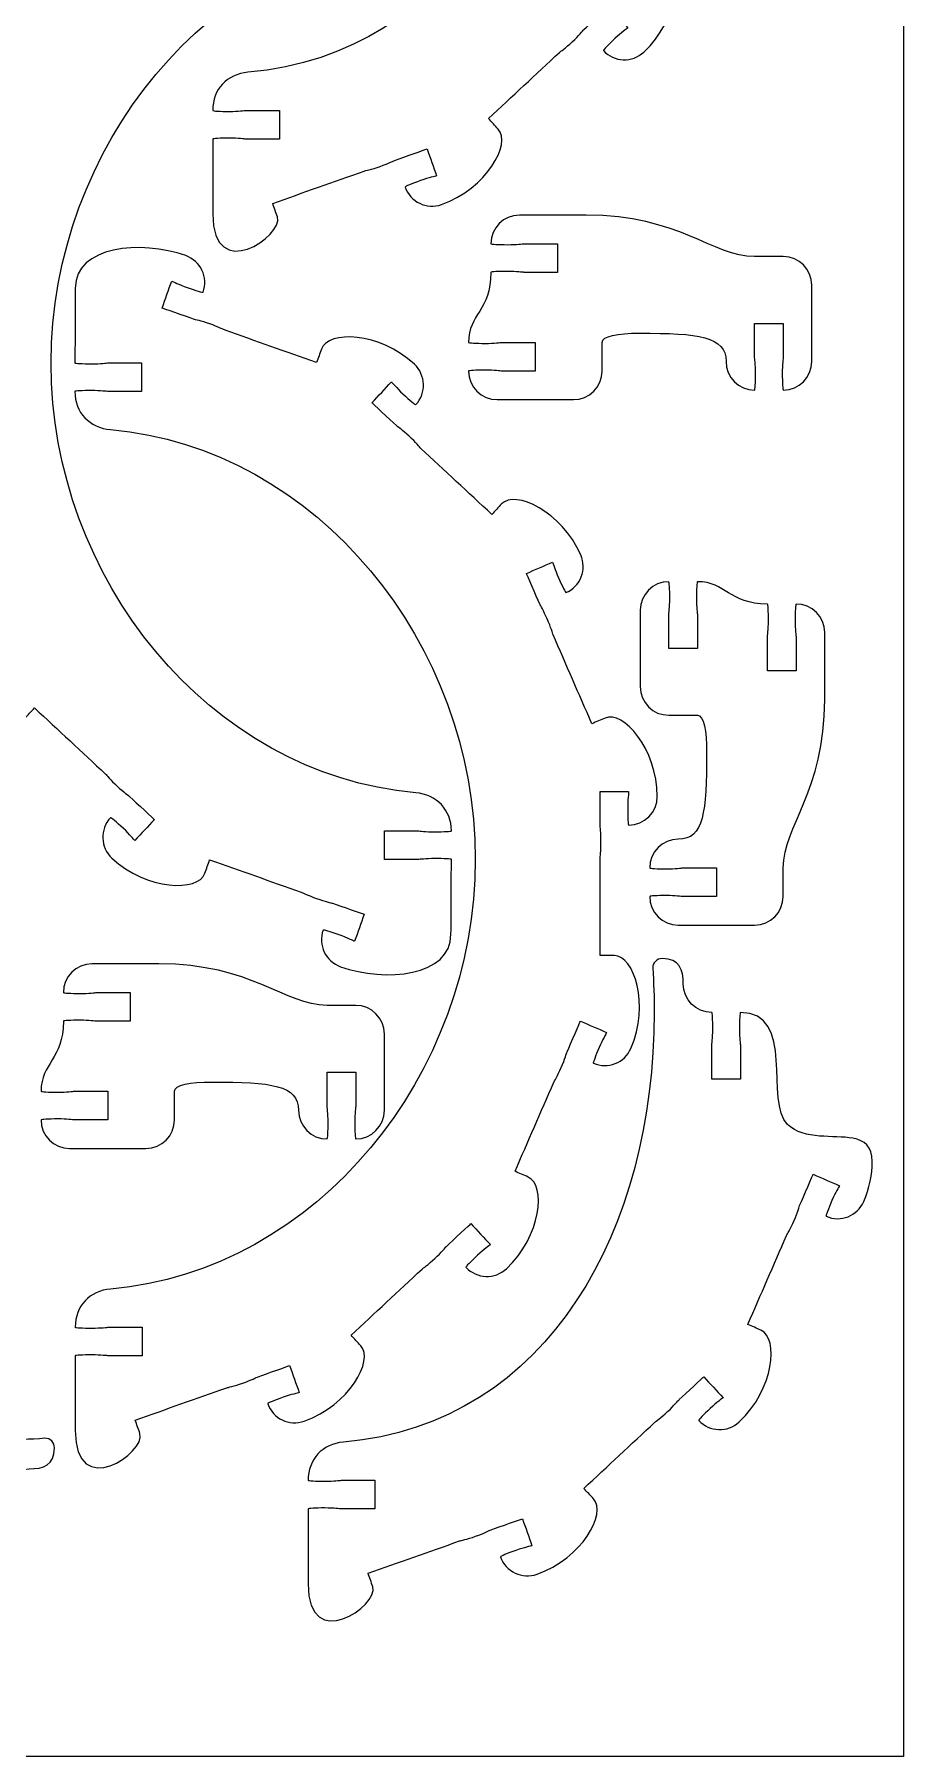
# Model space of a CAD drawing. Extents: x 0 to 500, y 0 to 390.
# Drawn here: x 409 to 500.1, y 0.1 to 180.7 of the extents above; entities that cross this region are included whole.
import ezdxf

# ---------------------------------------------------------------- set-up
doc = ezdxf.new("R2010")
doc.units = 0
doc.header["$MEASUREMENT"] = 0
doc.layers.add('DEFAULT', color=18, linetype='CONTINUOUS')

msp = doc.modelspace()

# ---------------------------------------------------------------- linework, layer by layer
at = {"layer": 'DEFAULT', "color": 18}
msp.add_lwpolyline([(500.15, 0.15), (0.15, 0.15), (0.15, 390.15), (500.15, 390.15)], close=True, dxfattribs=at)
at = {"layer": 'DEFAULT', "color": 1}
for points, knots in [([(467.04, 224.75), (467.04, 223.09), (468.38, 221.75), (470.04, 221.75), (470.09, 221.75), (470.14, 220.97), (470.14, 220), (470.14, 219.04), (470.04, 218.43), (470.04, 218.25), (470.04, 217.09), (470.04, 215.92), (470.04, 214.75), (471.04, 214.75), (472.04, 214.75), (473.04, 214.75), (473.04, 215.92), (473.04, 217.09), (473.04, 218.25), (473.04, 218.43), (472.94, 219.04), (472.94, 220), (472.94, 220.97), (472.98, 221.75), (473.04, 221.75), (478.92, 221.75), (475.55, 212.34), (477.99, 210.02), (479.77, 208.33), (482.82, 208.94), (484.84, 208.55), (486.03, 208.32), (486.87, 207.74), (486.87, 206.12), (486.85, 204.78), (486.58, 203.33), (485.98, 201.94), (485.32, 200.42), (483.55, 199.72), (482.03, 200.39), (481.98, 200.41), (482.25, 201.14), (482.64, 202.03), (483.02, 202.91), (483.35, 203.43), (483.42, 203.59), (482.51, 203.99), (481.59, 204.39), (480.68, 204.79), (480.68, 204.79), (479.63, 202.39), (479.28, 201.58), (479.21, 201.42), (479.06, 200.83), (478.67, 199.94), (478.28, 199.05), (477.93, 198.49), (477.88, 198.37), (476.53, 195.27), (475.17, 192.16), (473.82, 189.05), (474.28, 188.85), (474.73, 188.65), (475.19, 188.45), (477.09, 187.62), (476.57, 182.24), (472.91, 178.83), (471.69, 177.7), (469.8, 177.77), (468.67, 178.98), (468.63, 179.02), (469.17, 179.59), (469.88, 180.25), (470.59, 180.91), (471.1, 181.25), (471.23, 181.37), (470.55, 182.1), (469.87, 182.83), (469.19, 183.56), (469.19, 183.56), (467.27, 181.77), (466.62, 181.18), (466.49, 181.06), (466.12, 180.57), (465.41, 179.91), (464.7, 179.25), (464.16, 178.88), (464.06, 178.79), (461.58, 176.48), (459.1, 174.17), (456.62, 171.86), (456.96, 171.49), (457.3, 171.12), (457.64, 170.76), (459.05, 169.25), (456.42, 164.51), (451.71, 162.85), (450.14, 162.3), (448.43, 163.12), (447.88, 164.68), (447.86, 164.73), (448.58, 165.04), (449.5, 165.36), (450.41, 165.68), (451.01, 165.79), (451.18, 165.85), (450.85, 166.79), (450.52, 167.73), (450.18, 168.68), (450.18, 168.68), (447.71, 167.8), (446.88, 167.51), (446.72, 167.45), (446.18, 167.16), (445.26, 166.84), (444.35, 166.52), (443.7, 166.39), (443.58, 166.35), (440.38, 165.22), (437.18, 164.09), (433.99, 162.97), (434.15, 162.49), (434.32, 162.02), (434.49, 161.55), (435.17, 159.6), (427.7, 154.41), (427.7, 161.87), (427.7, 164.48), (427.7, 167.09), (427.7, 169.71), (427.7, 169.76), (428.49, 169.81), (429.45, 169.81), (430.42, 169.81), (431.03, 169.71), (431.2, 169.71), (432.37, 169.71), (433.54, 169.71), (434.7, 169.71), (434.7, 170.71), (434.7, 171.71), (434.7, 172.71), (433.54, 172.71), (432.37, 172.71), (431.2, 172.71), (431.03, 172.71), (430.42, 172.61), (429.45, 172.61), (428.49, 172.61), (427.7, 172.65), (427.7, 172.71), (427.7, 174.92), (429.2, 176.52), (431.4, 176.71), (453.08, 178.61), (464, 199.25), (464, 221.75), (464, 223.31), (463.94, 224.86), (463.84, 226.4), (463.8, 226.96), (464.29, 227.4), (464.84, 227.4), (466.65, 227.4), (467.04, 226.22), (467.04, 224.75)], [1, 1, 1, 1, 2, 2, 2, 3, 3, 3, 4, 4, 4, 13.922, 13.922, 13.922, 22.426, 22.426, 22.426, 32.348, 32.348, 32.348, 33.348, 33.348, 33.348, 34.348, 34.348, 34.348, 35.348, 35.348, 35.348, 36.348, 36.348, 36.348, 37.348, 37.348, 37.348, 38.348, 38.348, 38.348, 39.348, 39.348, 39.348, 40.348, 40.348, 40.348, 41.348, 41.348, 41.348, 49.847653, 49.847653, 49.847653, 50.847653, 50.847653, 50.847653, 51.847653, 51.847653, 51.847653, 52.847653, 52.847653, 52.847653, 81.687919, 81.687919, 81.687919, 85.932247, 85.932247, 85.932247, 86.932247, 86.932247, 86.932247, 87.932247, 87.932247, 87.932247, 88.932247, 88.932247, 88.932247, 89.932247, 89.932247, 89.932247, 98.430041, 98.430041, 98.430041, 99.430041, 99.430041, 99.430041, 100.430041, 100.430041, 100.430041, 101.430041, 101.430041, 101.430041, 130.27628, 130.27628, 130.27628, 134.527903, 134.527903, 134.527903, 135.527903, 135.527903, 135.527903, 136.527903, 136.527903, 136.527903, 137.527903, 137.527903, 137.527903, 138.527903, 138.527903, 138.527903, 147.032567, 147.032567, 147.032567, 148.032567, 148.032567, 148.032567, 149.032567, 149.032567, 149.032567, 150.032567, 150.032567, 150.032567, 178.87365, 178.87365, 178.87365, 183.127314, 183.127314, 183.127314, 184.127314, 184.127314, 184.127314, 206.347314, 206.347314, 206.347314, 207.347314, 207.347314, 207.347314, 208.347314, 208.347314, 208.347314, 218.267314, 218.267314, 218.267314, 226.777314, 226.777314, 226.777314, 236.697314, 236.697314, 236.697314, 237.697314, 237.697314, 237.697314, 238.697314, 238.697314, 238.697314, 239.697314, 239.697314, 239.697314, 240.697314, 240.697314, 240.697314, 241.697314, 241.697314, 241.697314, 242.697314, 242.697314, 242.697314, 243.697314, 243.697314, 243.697314, 243.697314]), ([(452.73, 97.19), (452.73, 97.13), (451.95, 97.09), (450.98, 97.09), (450.01, 97.09), (449.41, 97.19), (449.23, 97.19), (448.06, 97.19), (446.9, 97.19), (445.73, 97.19), (445.73, 96.19), (445.73, 95.19), (445.73, 94.19), (446.9, 94.19), (448.06, 94.19), (449.23, 94.19), (449.41, 94.19), (450.01, 94.29), (450.98, 94.29), (451.95, 94.29), (452.73, 94.24), (452.73, 94.19), (452.72, 91.57), (452.71, 88.96), (452.69, 86.35), (452.69, 81.93), (445.83, 81.29), (441.11, 82.95), (439.55, 83.5), (438.73, 85.21), (439.28, 86.78), (439.3, 86.83), (440.05, 86.61), (440.97, 86.29), (441.88, 85.97), (442.42, 85.67), (442.58, 85.61), (442.92, 86.56), (443.25, 87.5), (443.58, 88.44), (443.58, 88.44), (441.1, 89.31), (440.28, 89.6), (440.11, 89.66), (439.51, 89.77), (438.6, 90.09), (437.68, 90.42), (437.1, 90.72), (436.98, 90.77), (433.78, 91.9), (430.58, 93.02), (427.38, 94.15), (427.22, 93.68), (427.05, 93.21), (426.88, 92.74), (426.2, 90.79), (420.79, 90.92), (417.13, 94.33), (415.92, 95.46), (415.85, 97.35), (416.98, 98.57), (417.02, 98.6), (417.62, 98.11), (418.33, 97.45), (419.04, 96.79), (419.41, 96.3), (419.54, 96.18), (420.22, 96.91), (420.9, 97.64), (421.59, 98.38), (421.59, 98.38), (419.66, 100.16), (419.02, 100.76), (418.9, 100.88), (418.38, 101.22), (417.68, 101.88), (416.97, 102.54), (416.56, 103.06), (416.46, 103.15), (413.98, 105.46), (411.5, 107.77), (409.02, 110.08), (408.68, 109.71), (408.33, 109.35), (407.99, 108.98), (406.58, 107.47), (401.68, 109.75), (399.68, 114.33), (399.02, 115.85), (399.72, 117.62), (401.24, 118.28), (401.28, 118.3), (401.64, 117.6), (402.02, 116.71), (402.41, 115.83), (402.56, 115.23), (402.63, 115.07), (403.55, 115.47), (404.47, 115.87), (405.38, 116.27), (405.38, 116.27), (404.33, 118.68), (403.98, 119.48), (403.91, 119.64), (403.58, 120.16), (403.19, 121.04), (402.81, 121.93), (402.64, 122.57), (402.59, 122.69), (401.23, 125.79), (399.88, 128.9), (398.52, 132.01), (398.06, 131.81), (397.61, 131.61), (397.15, 131.41), (395.25, 130.59), (391.66, 134.64), (391.66, 139.64), (391.66, 141.3), (393.01, 142.64), (394.66, 142.64), (394.72, 142.64), (394.76, 141.86), (394.76, 140.89), (394.76, 139.92), (394.66, 139.32), (394.66, 139.14), (395.66, 139.14), (396.66, 139.14), (397.66, 139.14), (397.66, 140.31), (397.66, 141.47), (397.66, 142.64), (397.66, 142.82), (397.56, 143.42), (397.56, 144.39), (397.56, 145.36), (397.66, 146.01), (397.66, 146.14), (397.66, 149.53), (397.66, 152.92), (397.66, 156.31), (397.16, 156.31), (396.66, 156.31), (396.16, 156.31), (394.09, 156.31), (392.42, 161.46), (394.42, 166.04), (395.08, 167.57), (396.85, 168.26), (398.37, 167.6), (398.42, 167.58), (398.15, 166.84), (397.76, 165.95), (397.37, 165.07), (397.04, 164.55), (396.97, 164.39), (397.89, 163.99), (398.8, 163.59), (399.72, 163.19), (399.72, 163.19), (400.77, 165.6), (401.12, 166.4), (401.19, 166.56), (401.34, 167.16), (401.72, 168.04), (402.11, 168.93), (402.46, 169.49), (402.51, 169.61), (403.87, 172.72), (405.22, 175.83), (406.58, 178.94), (406.12, 179.14), (405.66, 179.34), (405.2, 179.54), (403.31, 180.36), (403.83, 185.74), (407.49, 189.15), (408.7, 190.28), (410.6, 190.21), (411.73, 189), (411.76, 188.96), (411.22, 188.4), (410.51, 187.74), (409.81, 187.08), (409.29, 186.74), (409.17, 186.62), (409.85, 185.88), (410.53, 185.15), (411.21, 184.42), (411.21, 184.42), (413.13, 186.21), (413.77, 186.81), (413.9, 186.93), (414.28, 187.41), (414.98, 188.07), (415.69, 188.73), (416.24, 189.1), (416.33, 189.19), (418.81, 191.5), (421.3, 193.81), (423.78, 196.12), (423.44, 196.49), (423.1, 196.86), (422.75, 197.22), (421.35, 198.74), (423.97, 203.47), (428.69, 205.13), (430.25, 205.68), (431.96, 204.86), (432.51, 203.3), (432.53, 203.25), (431.81, 202.94), (430.9, 202.62), (429.99, 202.3), (429.38, 202.19), (429.21, 202.13), (429.55, 201.19), (429.88, 200.25), (430.21, 199.31), (430.21, 199.31), (432.69, 200.18), (433.51, 200.47), (433.68, 200.53), (434.22, 200.82), (435.13, 201.14), (436.04, 201.47), (436.69, 201.59), (436.81, 201.63), (440.01, 202.76), (443.21, 203.89), (446.41, 205.02), (446.24, 205.49), (446.08, 205.96), (445.91, 206.43), (445.22, 208.38), (452.69, 213.58), (452.69, 206.11), (452.69, 203.5), (452.69, 200.89), (452.69, 198.27), (452.69, 198.22), (451.91, 198.17), (450.94, 198.17), (449.98, 198.17), (449.37, 198.27), (449.19, 198.27), (448.03, 198.27), (446.86, 198.27), (445.69, 198.27), (445.69, 197.27), (445.69, 196.27), (445.69, 195.27), (446.86, 195.27), (448.03, 195.27), (449.19, 195.27), (449.37, 195.27), (449.98, 195.37), (450.94, 195.37), (451.91, 195.37), (452.69, 195.33), (452.69, 195.27), (452.69, 193.06), (451.19, 191.47), (448.99, 191.27), (427.32, 189.37), (410.75, 168.74), (410.75, 146.23), (410.75, 123.72), (427.32, 103.08), (448.99, 101.19), (451.19, 100.99), (452.73, 99.4), (452.73, 97.19)], [1, 1, 1, 1, 2, 2, 2, 3, 3, 3, 12.921, 12.921, 12.921, 21.425, 21.425, 21.425, 31.346, 31.346, 31.346, 32.346, 32.346, 32.346, 33.346, 33.346, 33.346, 55.573258, 55.573258, 55.573258, 56.573258, 56.573258, 56.573258, 57.573258, 57.573258, 57.573258, 58.573258, 58.573258, 58.573258, 59.573258, 59.573258, 59.573258, 68.074094, 68.074094, 68.074094, 69.074094, 69.074094, 69.074094, 70.074094, 70.074094, 70.074094, 71.074094, 71.074094, 71.074094, 99.916731, 99.916731, 99.916731, 104.16873, 104.16873, 104.16873, 105.16873, 105.16873, 105.16873, 106.16873, 106.16873, 106.16873, 107.16873, 107.16873, 107.16873, 108.16873, 108.16873, 108.16873, 116.6693, 116.6693, 116.6693, 117.6693, 117.6693, 117.6693, 118.6693, 118.6693, 118.6693, 119.6693, 119.6693, 119.6693, 148.51145, 148.51145, 148.51145, 152.763855, 152.763855, 152.763855, 153.763855, 153.763855, 153.763855, 154.763855, 154.763855, 154.763855, 155.763855, 155.763855, 155.763855, 156.763855, 156.763855, 156.763855, 165.264259, 165.264259, 165.264259, 166.264259, 166.264259, 166.264259, 167.264259, 167.264259, 167.264259, 168.264259, 168.264259, 168.264259, 197.106758, 197.106758, 197.106758, 201.360251, 201.360251, 201.360251, 202.360251, 202.360251, 202.360251, 203.360251, 203.360251, 203.360251, 204.360251, 204.360251, 204.360251, 205.360251, 205.360251, 205.360251, 213.860251, 213.860251, 213.860251, 223.780251, 223.780251, 223.780251, 224.780251, 224.780251, 224.780251, 225.780251, 225.780251, 225.780251, 254.622251, 254.622251, 254.622251, 258.874251, 258.874251, 258.874251, 259.874251, 259.874251, 259.874251, 260.874251, 260.874251, 260.874251, 261.874251, 261.874251, 261.874251, 262.874251, 262.874251, 262.874251, 271.373739, 271.373739, 271.373739, 272.373739, 272.373739, 272.373739, 273.373739, 273.373739, 273.373739, 274.373739, 274.373739, 274.373739, 303.215321, 303.215321, 303.215321, 307.467498, 307.467498, 307.467498, 308.467498, 308.467498, 308.467498, 309.467498, 309.467498, 309.467498, 310.467498, 310.467498, 310.467498, 311.467498, 311.467498, 311.467498, 319.968068, 319.968068, 319.968068, 320.968068, 320.968068, 320.968068, 321.968068, 321.968068, 321.968068, 322.968068, 322.968068, 322.968068, 351.810848, 351.810848, 351.810848, 356.062522, 356.062522, 356.062522, 357.062522, 357.062522, 357.062522, 358.062522, 358.062522, 358.062522, 359.062522, 359.062522, 359.062522, 360.062522, 360.062522, 360.062522, 368.562082, 368.562082, 368.562082, 369.562082, 369.562082, 369.562082, 370.562082, 370.562082, 370.562082, 371.562082, 371.562082, 371.562082, 400.403166, 400.403166, 400.403166, 404.654833, 404.654833, 404.654833, 405.654833, 405.654833, 405.654833, 427.882833, 427.882833, 427.882833, 428.882833, 428.882833, 428.882833, 429.882833, 429.882833, 429.882833, 439.804833, 439.804833, 439.804833, 448.307833, 448.307833, 448.307833, 458.229833, 458.229833, 458.229833, 459.229833, 459.229833, 459.229833, 460.229833, 460.229833, 460.229833, 461.229833, 461.229833, 461.229833, 462.229833, 462.229833, 462.229833, 463.229833, 463.229833, 463.229833, 464.229833, 464.229833, 464.229833, 464.229833]), ([(459.86, 161.74), (462.2, 161.74), (464.53, 161.74), (466.86, 161.74), (476.63, 161.74), (480.1, 157.4), (484.53, 157.4), (485.53, 157.4), (486.53, 157.4), (487.53, 157.4), (489.19, 157.4), (490.53, 156.05), (490.53, 154.39), (490.53, 151.73), (490.53, 149.06), (490.53, 146.4), (490.53, 144.74), (489.19, 143.39), (487.53, 143.39), (487.47, 143.39), (487.43, 144.18), (487.43, 145.14), (487.43, 146.11), (487.53, 146.72), (487.53, 146.89), (487.53, 148.06), (487.53, 149.23), (487.53, 150.39), (486.53, 150.39), (485.53, 150.39), (484.53, 150.39), (484.53, 149.23), (484.53, 148.06), (484.53, 146.89), (484.53, 146.72), (484.63, 146.11), (484.63, 145.14), (484.63, 144.18), (484.58, 143.39), (484.53, 143.39), (482.87, 143.39), (481.53, 144.74), (481.53, 146.4), (481.53, 149.05), (478.66, 149.36), (472.46, 149.36), (470.16, 149.36), (468.53, 149.07), (468.53, 148.39), (468.53, 147.39), (468.53, 146.39), (468.53, 145.39), (468.53, 143.74), (467.19, 142.4), (465.53, 142.4), (462.86, 142.4), (460.2, 142.4), (457.53, 142.4), (455.87, 142.4), (454.53, 143.74), (454.53, 145.39), (454.53, 145.45), (455.31, 145.49), (456.28, 145.49), (457.25, 145.49), (457.86, 145.39), (458.03, 145.39), (459.2, 145.39), (460.36, 145.39), (461.53, 145.39), (461.53, 146.39), (461.53, 147.39), (461.53, 148.39), (460.36, 148.39), (459.2, 148.39), (458.03, 148.39), (457.86, 148.39), (457.25, 148.29), (456.28, 148.29), (455.31, 148.29), (454.53, 148.34), (454.53, 148.39), (454.53, 151.4), (456.87, 151.68), (456.87, 155.74), (456.87, 155.8), (457.65, 155.84), (458.62, 155.84), (459.58, 155.84), (460.19, 155.74), (460.37, 155.74), (461.53, 155.74), (462.7, 155.74), (463.87, 155.74), (463.87, 156.74), (463.87, 157.74), (463.87, 158.74), (462.7, 158.74), (461.53, 158.74), (460.37, 158.74), (460.19, 158.74), (459.58, 158.64), (458.62, 158.64), (457.65, 158.64), (456.87, 158.69), (456.87, 158.74), (456.87, 160.4), (458.21, 161.74), (459.86, 161.74)], [1, 1, 1, 1, 20.84, 20.84, 20.84, 21.84, 21.84, 21.84, 30.35, 30.35, 30.35, 31.35, 31.35, 31.35, 54.02, 54.02, 54.02, 55.02, 55.02, 55.02, 56.02, 56.02, 56.02, 57.02, 57.02, 57.02, 66.94, 66.94, 66.94, 75.45, 75.45, 75.45, 85.37, 85.37, 85.37, 86.37, 86.37, 86.37, 87.37, 87.37, 87.37, 88.37, 88.37, 88.37, 89.37, 89.37, 89.37, 90.37, 90.37, 90.37, 98.87, 98.87, 98.87, 99.87, 99.87, 99.87, 122.551, 122.551, 122.551, 123.551, 123.551, 123.551, 124.551, 124.551, 124.551, 125.551, 125.551, 125.551, 135.471, 135.471, 135.471, 143.971, 143.971, 143.971, 153.891, 153.891, 153.891, 154.891, 154.891, 154.891, 155.891, 155.891, 155.891, 156.891, 156.891, 156.891, 157.891, 157.891, 157.891, 158.891, 158.891, 158.891, 168.811, 168.811, 168.811, 177.311, 177.311, 177.311, 187.231, 187.231, 187.231, 188.231, 188.231, 188.231, 189.231, 189.231, 189.231, 190.231, 190.231, 190.231, 190.231]), ([(413.25, 143.25), (413.25, 143.31), (414.04, 143.35), (415, 143.35), (415.97, 143.35), (416.58, 143.25), (416.75, 143.25), (417.92, 143.25), (419.09, 143.25), (420.25, 143.25), (420.25, 144.25), (420.25, 145.25), (420.25, 146.25), (419.09, 146.25), (417.92, 146.25), (416.75, 146.25), (416.58, 146.25), (415.97, 146.15), (415, 146.15), (414.04, 146.15), (413.25, 146.2), (413.25, 146.25), (413.27, 148.86), (413.28, 151.48), (413.29, 154.09), (413.29, 158.51), (420.15, 159.15), (424.87, 157.49), (426.43, 156.94), (427.25, 155.22), (426.7, 153.66), (426.68, 153.61), (425.93, 153.83), (425.02, 154.15), (424.11, 154.47), (423.57, 154.77), (423.4, 154.82), (423.07, 153.88), (422.74, 152.94), (422.4, 152), (422.4, 152), (424.88, 151.12), (425.7, 150.83), (425.87, 150.77), (426.48, 150.67), (427.39, 150.34), (428.3, 150.02), (428.88, 149.71), (429, 149.67), (432.2, 148.54), (435.4, 147.41), (438.6, 146.29), (438.77, 146.76), (438.93, 147.23), (439.1, 147.7), (439.79, 149.65), (445.19, 149.52), (448.85, 146.11), (450.06, 144.98), (450.13, 143.08), (449, 141.87), (448.97, 141.83), (448.36, 142.33), (447.65, 142.99), (446.95, 143.65), (446.57, 144.14), (446.44, 144.26), (445.76, 143.52), (445.08, 142.79), (444.4, 142.06), (444.4, 142.06), (446.32, 140.27), (446.96, 139.68), (447.09, 139.56), (447.6, 139.22), (448.31, 138.56), (449.02, 137.9), (449.42, 137.38), (449.52, 137.29), (452, 134.98), (454.48, 132.67), (456.97, 130.36), (457.31, 130.72), (457.65, 131.09), (457.99, 131.46), (459.4, 132.97), (464.3, 130.69), (466.3, 126.11), (466.96, 124.59), (466.27, 122.82), (464.75, 122.16), (464.7, 122.14), (464.35, 122.83), (463.96, 123.72), (463.57, 124.61), (463.42, 125.2), (463.35, 125.37), (462.43, 124.97), (461.52, 124.57), (460.6, 124.17), (460.6, 124.17), (461.65, 121.76), (462, 120.96), (462.07, 120.8), (462.4, 120.28), (462.79, 119.4), (463.18, 118.51), (463.34, 117.87), (463.4, 117.75), (464.75, 114.64), (466.11, 111.53), (467.46, 108.42), (467.92, 108.62), (468.38, 108.82), (468.84, 109.02), (470.73, 109.85), (474.32, 105.8), (474.32, 100.8), (474.32, 99.14), (472.98, 97.8), (471.32, 97.8), (471.27, 97.8), (471.22, 98.58), (471.22, 99.55), (471.22, 100.51), (471.32, 101.12), (471.32, 101.3), (470.32, 101.3), (469.32, 101.3), (468.32, 101.3), (468.32, 100.13), (468.32, 98.96), (468.32, 97.8), (468.32, 97.62), (468.42, 97.01), (468.42, 96.05), (468.42, 95.08), (468.32, 94.43), (468.32, 94.3), (468.32, 90.91), (468.32, 87.51), (468.32, 84.12), (468.82, 84.12), (469.32, 84.12), (469.82, 84.12), (471.89, 84.12), (473.56, 78.98), (471.56, 74.39), (470.9, 72.87), (469.14, 72.18), (467.62, 72.84), (467.57, 72.86), (467.84, 73.59), (468.22, 74.48), (468.61, 75.37), (468.94, 75.89), (469.01, 76.05), (468.1, 76.45), (467.18, 76.85), (466.26, 77.25), (466.26, 77.25), (465.22, 74.84), (464.87, 74.04), (464.8, 73.88), (464.64, 73.28), (464.26, 72.39), (463.87, 71.5), (463.52, 70.95), (463.47, 70.83), (462.11, 67.72), (460.76, 64.61), (459.41, 61.5), (459.86, 61.3), (460.32, 61.1), (460.78, 60.9), (462.68, 60.08), (462.16, 54.69), (458.5, 51.29), (457.28, 50.16), (455.39, 50.22), (454.26, 51.44), (454.22, 51.48), (454.76, 52.04), (455.47, 52.7), (456.18, 53.36), (456.69, 53.7), (456.82, 53.82), (456.14, 54.55), (455.46, 55.28), (454.77, 56.02), (454.77, 56.02), (452.85, 54.23), (452.21, 53.63), (452.08, 53.51), (451.71, 53.02), (451, 52.37), (450.29, 51.71), (449.75, 51.33), (449.65, 51.25), (447.17, 48.93), (444.69, 46.62), (442.21, 44.31), (442.55, 43.95), (442.89, 43.58), (443.23, 43.21), (444.64, 41.7), (442.01, 36.97), (437.29, 35.31), (435.73, 34.76), (434.02, 35.58), (433.47, 37.14), (433.45, 37.19), (434.17, 37.49), (435.09, 37.81), (436, 38.14), (436.6, 38.24), (436.77, 38.3), (436.44, 39.25), (436.1, 40.19), (435.77, 41.13), (435.77, 41.13), (433.3, 40.26), (432.47, 39.97), (432.3, 39.91), (431.77, 39.61), (430.85, 39.29), (429.94, 38.97), (429.29, 38.85), (429.17, 38.8), (425.97, 37.68), (422.77, 36.55), (419.57, 35.42), (419.74, 34.95), (419.91, 34.48), (420.07, 34.01), (420.76, 32.06), (413.29, 26.86), (413.29, 34.32), (413.29, 36.94), (413.29, 39.55), (413.29, 42.16), (413.29, 42.22), (414.07, 42.26), (415.04, 42.26), (416.01, 42.26), (416.62, 42.16), (416.79, 42.16), (417.96, 42.16), (419.12, 42.16), (420.29, 42.16), (420.29, 43.16), (420.29, 44.16), (420.29, 45.16), (419.12, 45.16), (417.96, 45.16), (416.79, 45.16), (416.62, 45.16), (416.01, 45.06), (415.04, 45.06), (414.07, 45.06), (413.29, 45.11), (413.29, 45.16), (413.29, 47.38), (414.79, 48.97), (416.99, 49.16), (438.66, 51.06), (455.24, 71.7), (455.24, 94.21), (455.24, 116.71), (438.66, 137.35), (416.99, 139.25), (414.79, 139.44), (413.25, 141.04), (413.25, 143.25)], [1, 1, 1, 1, 2, 2, 2, 3, 3, 3, 12.921, 12.921, 12.921, 21.425, 21.425, 21.425, 31.346, 31.346, 31.346, 32.346, 32.346, 32.346, 33.346, 33.346, 33.346, 55.573258, 55.573258, 55.573258, 56.573258, 56.573258, 56.573258, 57.573258, 57.573258, 57.573258, 58.573258, 58.573258, 58.573258, 59.573258, 59.573258, 59.573258, 68.073151, 68.073151, 68.073151, 69.073151, 69.073151, 69.073151, 70.073151, 70.073151, 70.073151, 71.073151, 71.073151, 71.073151, 99.915788, 99.915788, 99.915788, 104.167455, 104.167455, 104.167455, 105.167455, 105.167455, 105.167455, 106.167455, 106.167455, 106.167455, 107.167455, 107.167455, 107.167455, 108.167455, 108.167455, 108.167455, 116.667343, 116.667343, 116.667343, 117.667343, 117.667343, 117.667343, 118.667343, 118.667343, 118.667343, 119.667343, 119.667343, 119.667343, 148.508761, 148.508761, 148.508761, 152.761166, 152.761166, 152.761166, 153.761166, 153.761166, 153.761166, 154.761166, 154.761166, 154.761166, 155.761166, 155.761166, 155.761166, 156.761166, 156.761166, 156.761166, 165.261053, 165.261053, 165.261053, 166.261053, 166.261053, 166.261053, 167.261053, 167.261053, 167.261053, 168.261053, 168.261053, 168.261053, 197.103952, 197.103952, 197.103952, 201.356128, 201.356128, 201.356128, 202.356128, 202.356128, 202.356128, 203.356128, 203.356128, 203.356128, 204.356128, 204.356128, 204.356128, 205.356128, 205.356128, 205.356128, 213.856128, 213.856128, 213.856128, 223.776128, 223.776128, 223.776128, 224.776128, 224.776128, 224.776128, 225.776128, 225.776128, 225.776128, 254.618128, 254.618128, 254.618128, 258.870128, 258.870128, 258.870128, 259.870128, 259.870128, 259.870128, 260.870128, 260.870128, 260.870128, 261.870128, 261.870128, 261.870128, 262.870128, 262.870128, 262.870128, 271.369216, 271.369216, 271.369216, 272.369216, 272.369216, 272.369216, 273.369216, 273.369216, 273.369216, 274.369216, 274.369216, 274.369216, 303.210799, 303.210799, 303.210799, 307.463892, 307.463892, 307.463892, 308.463892, 308.463892, 308.463892, 309.463892, 309.463892, 309.463892, 310.463892, 310.463892, 310.463892, 311.463892, 311.463892, 311.463892, 319.964462, 319.964462, 319.964462, 320.964462, 320.964462, 320.964462, 321.964462, 321.964462, 321.964462, 322.964462, 322.964462, 322.964462, 351.806561, 351.806561, 351.806561, 356.058235, 356.058235, 356.058235, 357.058235, 357.058235, 357.058235, 358.058235, 358.058235, 358.058235, 359.058235, 359.058235, 359.058235, 360.058235, 360.058235, 360.058235, 368.557795, 368.557795, 368.557795, 369.557795, 369.557795, 369.557795, 370.557795, 370.557795, 370.557795, 371.557795, 371.557795, 371.557795, 400.399822, 400.399822, 400.399822, 404.651821, 404.651821, 404.651821, 405.651821, 405.651821, 405.651821, 427.878821, 427.878821, 427.878821, 428.878821, 428.878821, 428.878821, 429.878821, 429.878821, 429.878821, 439.799821, 439.799821, 439.799821, 448.303821, 448.303821, 448.303821, 458.224821, 458.224821, 458.224821, 459.224821, 459.224821, 459.224821, 460.224821, 460.224821, 460.224821, 461.224821, 461.224821, 461.224821, 462.224821, 462.224821, 462.224821, 463.224821, 463.224821, 463.224821, 464.224821, 464.224821, 464.224821, 464.224821]), ([(491.88, 117.97), (491.88, 115.64), (491.88, 113.31), (491.88, 110.97), (491.88, 101.21), (487.53, 97.74), (487.53, 93.31), (487.53, 92.31), (487.53, 91.31), (487.53, 90.31), (487.53, 88.65), (486.19, 87.31), (484.53, 87.31), (481.86, 87.31), (479.2, 87.31), (476.53, 87.31), (474.87, 87.31), (473.53, 88.65), (473.53, 90.31), (473.53, 90.36), (474.31, 90.41), (475.28, 90.41), (476.24, 90.41), (476.85, 90.31), (477.03, 90.31), (478.19, 90.31), (479.36, 90.31), (480.53, 90.31), (480.53, 91.31), (480.53, 92.31), (480.53, 93.31), (479.36, 93.31), (478.19, 93.31), (477.03, 93.31), (476.85, 93.31), (476.24, 93.21), (475.28, 93.21), (474.31, 93.21), (473.53, 93.25), (473.53, 93.31), (473.53, 94.97), (474.87, 96.31), (476.53, 96.31), (479.19, 96.31), (479.5, 99.18), (479.5, 105.38), (479.5, 107.68), (479.21, 109.31), (478.53, 109.31), (477.53, 109.31), (476.53, 109.31), (475.53, 109.31), (473.87, 109.31), (472.53, 110.65), (472.53, 112.31), (472.53, 114.97), (472.53, 117.64), (472.53, 120.31), (472.53, 121.96), (473.87, 123.31), (475.53, 123.31), (475.58, 123.31), (475.63, 122.52), (475.63, 121.56), (475.63, 120.59), (475.53, 119.98), (475.53, 119.81), (475.53, 118.64), (475.53, 117.47), (475.53, 116.31), (476.53, 116.31), (477.53, 116.31), (478.53, 116.31), (478.53, 117.47), (478.53, 118.64), (478.53, 119.81), (478.53, 119.98), (478.43, 120.59), (478.43, 121.56), (478.43, 122.52), (478.47, 123.31), (478.53, 123.31), (481.54, 123.31), (481.81, 120.97), (485.88, 120.97), (485.93, 120.97), (485.98, 120.19), (485.98, 119.22), (485.98, 118.25), (485.88, 117.65), (485.88, 117.47), (485.88, 116.3), (485.88, 115.14), (485.88, 113.97), (486.88, 113.97), (487.88, 113.97), (488.88, 113.97), (488.88, 115.14), (488.88, 116.3), (488.88, 117.47), (488.88, 117.65), (488.78, 118.25), (488.78, 119.22), (488.78, 120.19), (488.82, 120.97), (488.88, 120.97), (490.54, 120.97), (491.88, 119.63), (491.88, 117.97)], [1, 1, 1, 1, 20.84, 20.84, 20.84, 21.84, 21.84, 21.84, 30.35, 30.35, 30.35, 31.35, 31.35, 31.35, 54.02, 54.02, 54.02, 55.02, 55.02, 55.02, 56.02, 56.02, 56.02, 57.02, 57.02, 57.02, 66.94, 66.94, 66.94, 75.45, 75.45, 75.45, 85.37, 85.37, 85.37, 86.37, 86.37, 86.37, 87.37, 87.37, 87.37, 88.37, 88.37, 88.37, 89.37, 89.37, 89.37, 90.37, 90.37, 90.37, 98.87, 98.87, 98.87, 99.87, 99.87, 99.87, 122.551, 122.551, 122.551, 123.551, 123.551, 123.551, 124.551, 124.551, 124.551, 125.551, 125.551, 125.551, 135.471, 135.471, 135.471, 143.971, 143.971, 143.971, 153.891, 153.891, 153.891, 154.891, 154.891, 154.891, 155.891, 155.891, 155.891, 156.891, 156.891, 156.891, 157.891, 157.891, 157.891, 158.891, 158.891, 158.891, 168.811, 168.811, 168.811, 177.311, 177.311, 177.311, 187.231, 187.231, 187.231, 188.231, 188.231, 188.231, 189.231, 189.231, 189.231, 190.231, 190.231, 190.231, 190.231]), ([(415.04, 83.25), (417.37, 83.25), (419.7, 83.25), (422.04, 83.25), (431.8, 83.25), (435.27, 78.9), (439.7, 78.9), (440.7, 78.9), (441.7, 78.9), (442.7, 78.9), (444.36, 78.9), (445.7, 77.55), (445.7, 75.89), (445.7, 73.23), (445.7, 70.56), (445.7, 67.9), (445.7, 66.24), (444.36, 64.89), (442.7, 64.89), (442.65, 64.89), (442.6, 65.68), (442.6, 66.64), (442.6, 67.61), (442.7, 68.22), (442.7, 68.39), (442.7, 69.56), (442.7, 70.73), (442.7, 71.89), (441.7, 71.89), (440.7, 71.89), (439.7, 71.89), (439.7, 70.73), (439.7, 69.56), (439.7, 68.39), (439.7, 68.22), (439.8, 67.61), (439.8, 66.64), (439.8, 65.68), (439.76, 64.89), (439.7, 64.89), (438.04, 64.89), (436.7, 66.24), (436.7, 67.9), (436.7, 70.55), (433.83, 70.86), (427.63, 70.86), (425.33, 70.86), (423.7, 70.57), (423.7, 69.89), (423.7, 68.89), (423.7, 67.89), (423.7, 66.89), (423.7, 65.24), (422.36, 63.9), (420.7, 63.9), (418.04, 63.9), (415.37, 63.9), (412.7, 63.9), (411.04, 63.9), (409.7, 65.24), (409.7, 66.89), (409.7, 66.95), (410.49, 66.99), (411.45, 66.99), (412.42, 66.99), (413.03, 66.89), (413.2, 66.89), (414.37, 66.89), (415.54, 66.89), (416.7, 66.89), (416.7, 67.89), (416.7, 68.89), (416.7, 69.89), (415.54, 69.89), (414.37, 69.89), (413.2, 69.89), (413.03, 69.89), (412.42, 69.79), (411.45, 69.79), (410.49, 69.79), (409.7, 69.84), (409.7, 69.89), (409.7, 72.9), (412.04, 73.18), (412.04, 77.24), (412.04, 77.3), (412.82, 77.34), (413.79, 77.34), (414.76, 77.34), (415.36, 77.24), (415.54, 77.24), (416.71, 77.24), (417.87, 77.24), (419.04, 77.24), (419.04, 78.24), (419.04, 79.24), (419.04, 80.24), (417.87, 80.24), (416.71, 80.24), (415.54, 80.24), (415.36, 80.24), (414.76, 80.14), (413.79, 80.14), (412.82, 80.14), (412.04, 80.19), (412.04, 80.24), (412.04, 81.9), (413.38, 83.25), (415.04, 83.25)], [1, 1, 1, 1, 20.84, 20.84, 20.84, 21.84, 21.84, 21.84, 30.35, 30.35, 30.35, 31.35, 31.35, 31.35, 54.02, 54.02, 54.02, 55.02, 55.02, 55.02, 56.02, 56.02, 56.02, 57.02, 57.02, 57.02, 66.94, 66.94, 66.94, 75.45, 75.45, 75.45, 85.37, 85.37, 85.37, 86.37, 86.37, 86.37, 87.37, 87.37, 87.37, 88.37, 88.37, 88.37, 89.37, 89.37, 89.37, 90.37, 90.37, 90.37, 98.87, 98.87, 98.87, 99.87, 99.87, 99.87, 122.55, 122.55, 122.55, 123.55, 123.55, 123.55, 124.55, 124.55, 124.55, 125.55, 125.55, 125.55, 135.47, 135.47, 135.47, 143.97, 143.97, 143.97, 153.89, 153.89, 153.89, 154.89, 154.89, 154.89, 155.89, 155.89, 155.89, 156.89, 156.89, 156.89, 157.89, 157.89, 157.89, 158.89, 158.89, 158.89, 168.81, 168.81, 168.81, 177.31, 177.31, 177.31, 187.23, 187.23, 187.23, 188.23, 188.23, 188.23, 189.23, 189.23, 189.23, 190.23, 190.23, 190.23, 190.23]), ([(477.04, 81.16), (477.04, 79.5), (478.38, 78.16), (480.04, 78.16), (480.1, 78.16), (480.14, 77.37), (480.14, 76.41), (480.14, 75.44), (480.04, 74.83), (480.04, 74.66), (480.04, 73.49), (480.04, 72.32), (480.04, 71.16), (481.04, 71.16), (482.04, 71.16), (483.04, 71.16), (483.04, 72.32), (483.04, 73.49), (483.04, 74.66), (483.04, 74.83), (482.94, 75.44), (482.94, 76.41), (482.94, 77.37), (482.99, 78.16), (483.04, 78.16), (488.92, 78.16), (485.55, 68.75), (487.99, 66.42), (489.77, 64.73), (492.82, 65.35), (494.84, 64.96), (496.04, 64.73), (496.87, 64.14), (496.87, 62.52), (496.86, 61.18), (496.58, 59.74), (495.98, 58.34), (495.32, 56.82), (493.55, 56.12), (492.03, 56.79), (491.98, 56.81), (492.25, 57.54), (492.64, 58.43), (493.02, 59.32), (493.36, 59.83), (493.43, 59.99), (492.51, 60.39), (491.59, 60.79), (490.68, 61.19), (490.68, 61.19), (489.63, 58.79), (489.28, 57.98), (489.21, 57.82), (489.06, 57.23), (488.67, 56.34), (488.29, 55.45), (487.93, 54.9), (487.88, 54.78), (486.53, 51.67), (485.18, 48.56), (483.82, 45.45), (484.28, 45.25), (484.74, 45.05), (485.19, 44.85), (487.09, 44.02), (486.57, 38.64), (482.91, 35.23), (481.7, 34.1), (479.8, 34.17), (478.67, 35.39), (478.63, 35.42), (479.17, 35.99), (479.88, 36.65), (480.59, 37.31), (481.1, 37.65), (481.23, 37.77), (480.55, 38.5), (479.87, 39.23), (479.19, 39.96), (479.19, 39.96), (477.27, 38.18), (476.63, 37.58), (476.5, 37.46), (476.12, 36.97), (475.41, 36.31), (474.7, 35.65), (474.16, 35.28), (474.07, 35.19), (471.58, 32.88), (469.1, 30.57), (466.62, 28.26), (466.96, 27.89), (467.3, 27.53), (467.64, 27.16), (469.05, 25.65), (466.42, 20.92), (461.71, 19.26), (460.15, 18.71), (458.43, 19.52), (457.88, 21.09), (457.86, 21.14), (458.59, 21.44), (459.5, 21.76), (460.41, 22.09), (461.02, 22.19), (461.18, 22.25), (460.85, 23.19), (460.52, 24.14), (460.18, 25.08), (460.18, 25.08), (457.71, 24.21), (456.89, 23.92), (456.72, 23.86), (456.18, 23.56), (455.27, 23.24), (454.35, 22.92), (453.71, 22.79), (453.58, 22.75), (450.39, 21.62), (447.19, 20.5), (443.99, 19.37), (444.16, 18.9), (444.32, 18.43), (444.49, 17.95), (445.17, 16), (437.71, 10.81), (437.71, 18.27), (437.71, 20.88), (437.71, 23.5), (437.71, 26.11), (437.71, 26.17), (438.49, 26.21), (439.46, 26.21), (440.42, 26.21), (441.03, 26.11), (441.2, 26.11), (442.37, 26.11), (443.54, 26.11), (444.7, 26.11), (444.7, 27.11), (444.7, 28.11), (444.7, 29.11), (443.54, 29.11), (442.37, 29.11), (441.2, 29.11), (441.03, 29.11), (440.42, 29.01), (439.46, 29.01), (438.49, 29.01), (437.71, 29.06), (437.71, 29.11), (437.71, 31.32), (439.2, 32.92), (441.41, 33.11), (463.08, 35.01), (474, 55.65), (474, 78.16), (474, 79.72), (473.95, 81.27), (473.84, 82.8), (473.8, 83.36), (474.29, 83.8), (474.84, 83.8), (476.65, 83.8), (477.04, 82.62), (477.04, 81.16)], [1, 1, 1, 1, 2, 2, 2, 3, 3, 3, 4, 4, 4, 13.922, 13.922, 13.922, 22.426, 22.426, 22.426, 32.348, 32.348, 32.348, 33.348, 33.348, 33.348, 34.348, 34.348, 34.348, 35.348, 35.348, 35.348, 36.348, 36.348, 36.348, 37.348, 37.348, 37.348, 38.348, 38.348, 38.348, 39.348, 39.348, 39.348, 40.348, 40.348, 40.348, 41.348, 41.348, 41.348, 49.847653, 49.847653, 49.847653, 50.847653, 50.847653, 50.847653, 51.847653, 51.847653, 51.847653, 52.847653, 52.847653, 52.847653, 81.688319, 81.688319, 81.688319, 85.933563, 85.933563, 85.933563, 86.933563, 86.933563, 86.933563, 87.933563, 87.933563, 87.933563, 88.933563, 88.933563, 88.933563, 89.933563, 89.933563, 89.933563, 98.431357, 98.431357, 98.431357, 99.431357, 99.431357, 99.431357, 100.431357, 100.431357, 100.431357, 101.431357, 101.431357, 101.431357, 130.278327, 130.278327, 130.278327, 134.530633, 134.530633, 134.530633, 135.530633, 135.530633, 135.530633, 136.530633, 136.530633, 136.530633, 137.530633, 137.530633, 137.530633, 138.530633, 138.530633, 138.530633, 147.035296, 147.035296, 147.035296, 148.035296, 148.035296, 148.035296, 149.035296, 149.035296, 149.035296, 150.035296, 150.035296, 150.035296, 178.87638, 178.87638, 178.87638, 183.130378, 183.130378, 183.130378, 184.130378, 184.130378, 184.130378, 206.350378, 206.350378, 206.350378, 207.350378, 207.350378, 207.350378, 208.350378, 208.350378, 208.350378, 218.270378, 218.270378, 218.270378, 226.780378, 226.780378, 226.780378, 236.700378, 236.700378, 236.700378, 237.700378, 237.700378, 237.700378, 238.700378, 238.700378, 238.700378, 239.700378, 239.700378, 239.700378, 240.700378, 240.700378, 240.700378, 241.700378, 241.700378, 241.700378, 242.700378, 242.700378, 242.700378, 243.700378, 243.700378, 243.700378, 243.700378]), ([(408.46, 30.31), (406.8, 30.31), (405.46, 28.97), (405.46, 27.31), (405.46, 27.25), (404.68, 27.21), (403.71, 27.21), (402.74, 27.21), (402.13, 27.31), (401.96, 27.31), (400.79, 27.31), (399.63, 27.31), (398.46, 27.31), (398.46, 26.31), (398.46, 25.31), (398.46, 24.31), (399.63, 24.31), (400.79, 24.31), (401.96, 24.31), (402.13, 24.31), (402.74, 24.41), (403.71, 24.41), (404.68, 24.41), (405.46, 24.36), (405.46, 24.31), (405.46, 18.42), (396.05, 21.8), (393.73, 19.36), (392.03, 17.58), (392.65, 14.53), (392.26, 12.51), (392.03, 11.31), (391.45, 10.48), (389.83, 10.48), (388.48, 10.49), (387.04, 10.76), (385.65, 11.37), (384.13, 12.03), (383.43, 13.8), (384.09, 15.32), (384.11, 15.37), (384.85, 15.1), (385.74, 14.71), (386.62, 14.32), (387.14, 13.99), (387.3, 13.92), (387.7, 14.84), (388.1, 15.75), (388.5, 16.67), (388.5, 16.67), (386.09, 17.72), (385.29, 18.07), (385.13, 18.14), (384.53, 18.29), (383.65, 18.68), (382.76, 19.06), (382.2, 19.41), (382.08, 19.46), (378.97, 20.82), (375.86, 22.17), (372.75, 23.53), (372.56, 23.07), (372.36, 22.61), (372.16, 22.16), (371.33, 20.26), (365.95, 20.78), (362.54, 24.44), (361.41, 25.65), (361.48, 27.55), (362.69, 28.68), (362.73, 28.71), (363.29, 28.17), (363.95, 27.47), (364.61, 26.76), (364.96, 26.24), (365.08, 26.12), (365.81, 26.8), (366.54, 27.48), (367.27, 28.16), (367.27, 28.16), (365.48, 30.08), (364.88, 30.72), (364.76, 30.85), (364.28, 31.23), (363.62, 31.94), (362.96, 32.64), (362.59, 33.19), (362.5, 33.28), (360.19, 35.77), (357.88, 38.25), (355.56, 40.73), (355.2, 40.39), (354.83, 40.05), (354.47, 39.71), (352.95, 38.3), (348.22, 40.92), (346.56, 45.64), (346.01, 47.2), (346.83, 48.91), (348.39, 49.47), (348.44, 49.49), (348.75, 48.76), (349.07, 47.85), (349.39, 46.94), (349.5, 46.33), (349.56, 46.17), (350.5, 46.5), (351.44, 46.83), (352.39, 47.16), (352.39, 47.16), (351.51, 49.64), (351.22, 50.46), (351.16, 50.63), (350.87, 51.17), (350.55, 52.08), (350.22, 53), (350.1, 53.64), (350.06, 53.76), (348.93, 56.96), (347.8, 60.16), (346.67, 63.36), (346.2, 63.19), (345.73, 63.03), (345.26, 62.86), (343.31, 62.18), (338.12, 69.64), (345.58, 69.64), (348.19, 69.64), (350.8, 69.64), (353.42, 69.64), (353.47, 69.64), (353.52, 68.86), (353.52, 67.89), (353.52, 66.93), (353.42, 66.32), (353.42, 66.14), (353.42, 64.98), (353.42, 63.81), (353.42, 62.64), (354.42, 62.64), (355.42, 62.64), (356.42, 62.64), (356.42, 63.81), (356.42, 64.98), (356.42, 66.14), (356.42, 66.32), (356.32, 66.93), (356.32, 67.89), (356.32, 68.86), (356.36, 69.64), (356.42, 69.64), (358.63, 69.64), (360.22, 68.15), (360.42, 65.94), (362.32, 44.27), (382.95, 33.35), (405.46, 33.35), (407.02, 33.35), (408.57, 33.4), (410.11, 33.51), (410.67, 33.55), (411.11, 33.06), (411.11, 32.51), (411.11, 30.7), (409.92, 30.31), (408.46, 30.31)], [1, 1, 1, 1, 2, 2, 2, 3, 3, 3, 4, 4, 4, 13.922, 13.922, 13.922, 22.426, 22.426, 22.426, 32.348, 32.348, 32.348, 33.348, 33.348, 33.348, 34.348, 34.348, 34.348, 35.348, 35.348, 35.348, 36.348, 36.348, 36.348, 37.348, 37.348, 37.348, 38.348, 38.348, 38.348, 39.348, 39.348, 39.348, 40.348, 40.348, 40.348, 41.348, 41.348, 41.348, 49.847253, 49.847253, 49.847253, 50.847253, 50.847253, 50.847253, 51.847253, 51.847253, 51.847253, 52.847253, 52.847253, 52.847253, 81.688835, 81.688835, 81.688835, 85.93408, 85.93408, 85.93408, 86.93408, 86.93408, 86.93408, 87.93408, 87.93408, 87.93408, 88.93408, 88.93408, 88.93408, 89.93408, 89.93408, 89.93408, 98.431142, 98.431142, 98.431142, 99.431142, 99.431142, 99.431142, 100.431142, 100.431142, 100.431142, 101.431142, 101.431142, 101.431142, 130.277431, 130.277431, 130.277431, 134.529786, 134.529786, 134.529786, 135.529786, 135.529786, 135.529786, 136.529786, 136.529786, 136.529786, 137.529786, 137.529786, 137.529786, 138.529786, 138.529786, 138.529786, 147.034449, 147.034449, 147.034449, 148.034449, 148.034449, 148.034449, 149.034449, 149.034449, 149.034449, 150.034449, 150.034449, 150.034449, 178.875532, 178.875532, 178.875532, 183.128254, 183.128254, 183.128254, 184.128254, 184.128254, 184.128254, 206.349254, 206.349254, 206.349254, 207.349254, 207.349254, 207.349254, 208.349254, 208.349254, 208.349254, 218.269254, 218.269254, 218.269254, 226.779254, 226.779254, 226.779254, 236.699254, 236.699254, 236.699254, 237.699254, 237.699254, 237.699254, 238.699254, 238.699254, 238.699254, 239.699254, 239.699254, 239.699254, 240.699254, 240.699254, 240.699254, 241.699254, 241.699254, 241.699254, 242.699254, 242.699254, 242.699254, 243.699254, 243.699254, 243.699254, 243.699254])]:
    msp.add_open_spline(points, degree=3, knots=knots, dxfattribs=at)

doc.saveas('drawing.dxf')
